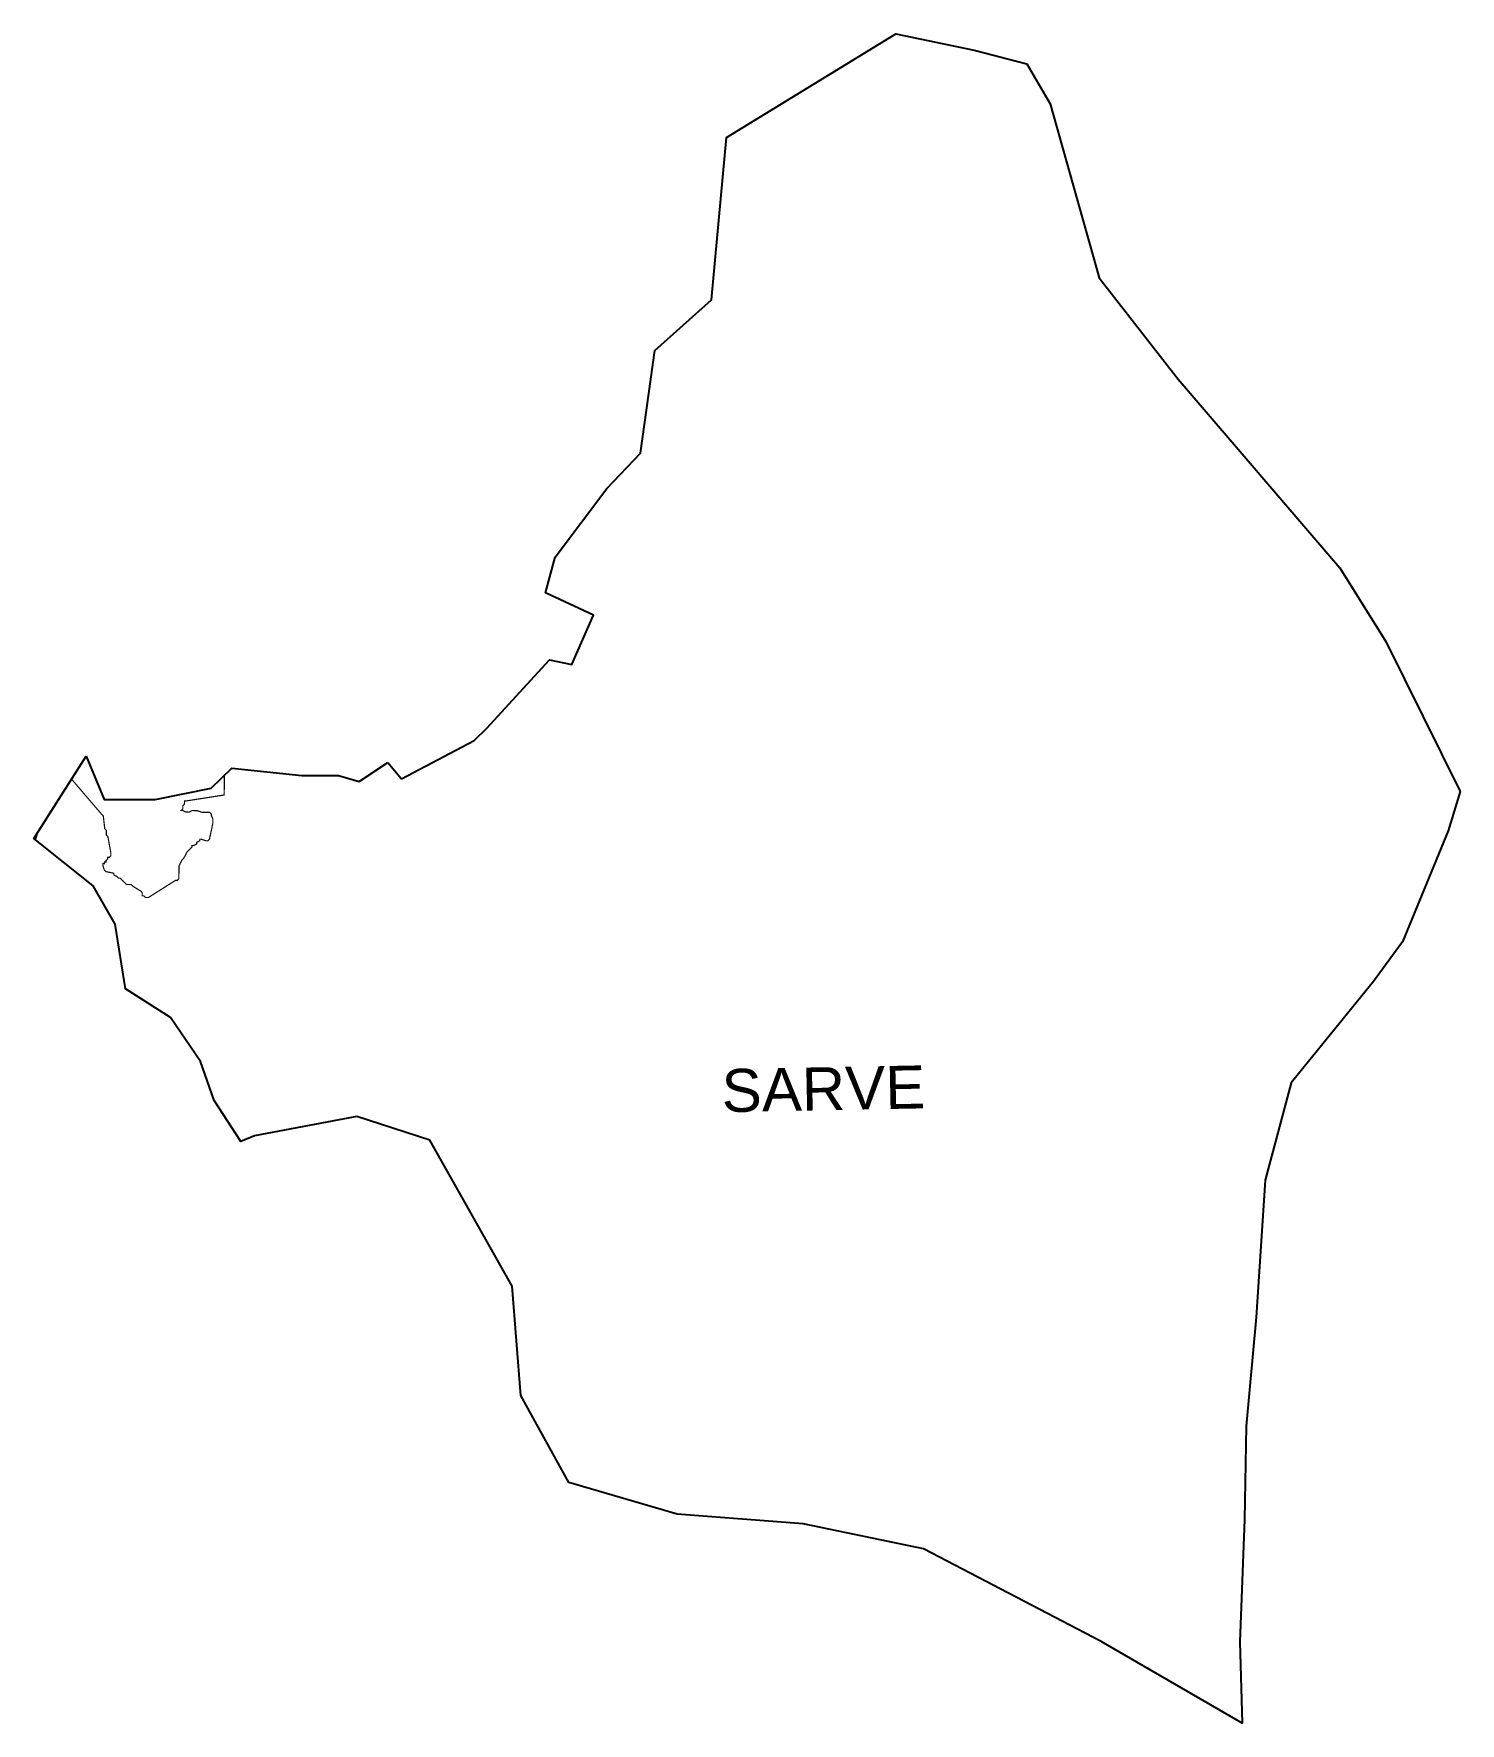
# Model space of a CAD drawing. Header units: metres. Extents: x 278704 to 282310, y 2036707 to 2040978.
import ezdxf

# ---------------------------------------------------------------- set-up
doc = ezdxf.new("R2010")
doc.units = ezdxf.units.M
for name, color, linetype in [('HAZARDS LINE', 1, 'Continuous'), ('village', 3, 'Continuous'), ('VILLAGE NAME', 250, 'Continuous')]:
    doc.layers.add(name, color=color, linetype=linetype)
doc.styles.get("Standard").update_dxf_attribs({"font": 'simplex.shx'})

msp = doc.modelspace()

# ---------------------------------------------------------------- linework, layer by layer
at = {"color": 3, "flags": 128}
msp.add_lwpolyline([(279599.2, 2039136.1), (279633.3, 2039094.7)], dxfattribs=at)
at = {"layer": 'HAZARDS LINE', "lineweight": 18}
for points in [[(278799, 2039094.1, 3.01, 3.01, 0), (278875.5, 2039004.8, 3.01, 3.01, 0), (278879.5, 2039000.7, 3.01, 3.01, 0), (278883.1, 2038968.6, 3.01, 3.01, 0), (278887.1, 2038964.5, 3.01, 3.01, 0), (278887.1, 2038960.5, 3.01, 3.01, 0), (278887, 2038956.5, 3.01, 3.01, 0), (278887, 2038952.5, 3.01, 3.01, 0), (278891, 2038948.4, 3.01, 3.01, 0), (278898.6, 2038908.2, 3.01, 3.01, 0), (278898.5, 2038904.2, 3.01, 3.01, 0), (278898.5, 2038900.2, 3.01, 3.01, 0), (278894.4, 2038896.2, 3.01, 3.01, 0), (278890.4, 2038896.2, 3.01, 3.01, 0), (278890.4, 2038892.2, 3.01, 3.01, 0), (278886.3, 2038888.2, 3.01, 3.01, 0), (278886.3, 2038884.2, 3.01, 3.01, 0), (278882.3, 2038884.3, 3.01, 3.01, 0), (278882.2, 2038880.2, 3.01, 3.01, 0), (278878.2, 2038880.3, 3.01, 3.01, 0), (278878.2, 2038876.3, 3.01, 3.01, 0), (278882, 2038864.2, 3.01, 3.01, 0), (278886, 2038860.1, 3.01, 3.01, 0), (278906, 2038855.9, 3.01, 3.01, 0), (278906, 2038851.9, 3.01, 3.01, 0), (278914, 2038847.8, 3.01, 3.01, 0), (278918, 2038843.7, 3.01, 3.01, 0), (278922, 2038843.7, 3.01, 3.01, 0), (278937.9, 2038827.5, 3.01, 3.01, 0), (278941.9, 2038827.4, 3.01, 3.01, 0), (278945.9, 2038827.4, 3.01, 3.01, 0), (278949.9, 2038827.3, 3.01, 3.01, 0), (278953.9, 2038823.3, 3.01, 3.01, 0), (278973.8, 2038811, 3.01, 3.01, 0), (278977.8, 2038807, 3.01, 3.01, 0), (278977.8, 2038803, 3.01, 3.01, 0), (278977.7, 2038798.9, 3.01, 3.01, 0), (278981.7, 2038798.9, 3.01, 3.01, 0), (278985.7, 2038794.8, 3.01, 3.01, 0), (278989.7, 2038794.8, 3.01, 3.01, 0), (278993.7, 2038794.8, 3.01, 3.01, 0), (279062.4, 2038838.2, 3.01, 3.01, 0), (279066.5, 2038838.2, 3.01, 3.01, 0), (279070.5, 2038842.1, 3.01, 3.01, 0), (279070.5, 2038846.2, 3.01, 3.01, 0), (279070.6, 2038850.2, 3.01, 3.01, 0), (279070.6, 2038854.2, 3.01, 3.01, 0), (279070.7, 2038858.2, 3.01, 3.01, 0), (279070.7, 2038862.2, 3.01, 3.01, 0), (279070.8, 2038870.3, 3.01, 3.01, 0), (279070.8, 2038874.3, 3.01, 3.01, 0), (279079, 2038890.2, 3.01, 3.01, 0), (279083.1, 2038894.2, 3.01, 3.01, 0), (279091.3, 2038910.2, 3.01, 3.01, 0), (279095.3, 2038914.2, 3.01, 3.01, 0), (279103.5, 2038922.1, 3.01, 3.01, 0), (279103.5, 2038926.1, 3.01, 3.01, 0), (279107.5, 2038926.1, 3.01, 3.01, 0), (279115.6, 2038930, 3.01, 3.01, 0), (279115.6, 2038934, 3.01, 3.01, 0), (279123.7, 2038938, 3.01, 3.01, 0), (279123.7, 2038942, 3.01, 3.01, 0), (279127.8, 2038941.9, 3.01, 3.01, 0), (279139.8, 2038937.8, 3.01, 3.01, 0), (279143.8, 2038937.8, 3.01, 3.01, 0), (279147.8, 2038941.7, 3.01, 3.01, 0), (279156.3, 2038981.8, 3.01, 3.01, 0), (279156.3, 2038985.8, 3.01, 3.01, 0), (279156.4, 2038989.8, 3.01, 3.01, 0), (279156.4, 2038993.8, 3.01, 3.01, 0), (279152.5, 2039001.9, 3.01, 3.01, 0), (279152.5, 2039005.9, 3.01, 3.01, 0), (279148.5, 2039010, 3.01, 3.01, 0), (279132.5, 2039010.1, 3.01, 3.01, 0), (279128.5, 2039010.2, 3.01, 3.01, 0), (279116.5, 2039014.3, 3.01, 3.01, 0), (279112.4, 2039014.4, 3.01, 3.01, 0), (279108.4, 2039014.4, 3.01, 3.01, 0), (279104.4, 2039014.5, 3.01, 3.01, 0), (279096.3, 2039010.5, 3.01, 3.01, 0), (279092.3, 2039010.6, 3.01, 3.01, 0), (279088.3, 2039010.6, 3.01, 3.01, 0), (279080.3, 2039014.7, 3.01, 3.01, 0), (279076.3, 2039014.7, 3.01, 3.01, 0), (279080.4, 2039018.7, 3.01, 3.01, 0), (279080.4, 2039022.7, 3.01, 3.01, 0), (279080.5, 2039026.7, 3.01, 3.01, 0), (279084.5, 2039030.7, 3.01, 3.01, 0), (279084.6, 2039034.7, 3.01, 3.01, 0), (279084.6, 2039038.8, 3.01, 3.01, 0), (279088.6, 2039038.7, 3.01, 3.01, 0), (279185.1, 2039053.8, 3.01, 3.01, 0), (279185.6, 2039103.4, 3.01, 3.01, 0)], [(278708.1, 2038940.7, 3.01, 3.01, 0), (278715.6, 2038963, 3.01, 3.01, 0)]]:
    msp.add_lwpolyline(points, format="xyseb", dxfattribs=at)
at = {"layer": 'village', "color": 3, "true_color": 0x00ff00}
for points in [[(279633.3, 2039094.7, 0), (279817.2, 2039191.2, 0), (279849.1, 2039222.9, 0), (280007.9, 2039395.9, 0), (280064, 2039383.5, 0), (280119.1, 2039508.5, 0), (279997.4, 2039565.1, 0), (280021.6, 2039654.7, 0), (280152.8, 2039828.5, 0), (280238.1, 2039917.8, 0), (280273.7, 2040177.9, 0), (280417.4, 2040305.6, 0), (280455.4, 2040716.4, 0), (280883.6, 2040978.2, 0), (281081.7, 2040936.5, 0), (281214.3, 2040902.4, 0), (281273.7, 2040800.8, 0), (281397.5, 2040361.5, 0), (281597.1, 2040105.1, 0), (282005.7, 2039627.8, 0), (282122.5, 2039441.5, 0), (282310.3, 2039062.8, 0), (282279.5, 2038962.9, 0), (282164.5, 2038682.2, 0), (282091.2, 2038582.3, 0), (281882.7, 2038326.1, 0), (281817, 2038079.8, 0), (281794.5, 2037733.3, 0), (281768.8, 2037458.5, 0), (281765.1, 2037221.8, 0), (281752.7, 2036913.2, 0), (281758.7, 2036707.1, 0), (281402.2, 2036914, 0), (280952.9, 2037147.6, 0), (280648.8, 2037211.3, 0), (280330.8, 2037235.4, 0), (280056.9, 2037315.6, 0), (279935.4, 2037535.5, 0), (279913.3, 2037812.2, 0), (279705.2, 2038181.1, 0), (279520.3, 2038240.6, 0), (279261.4, 2038191.8, 0), (279227.1, 2038177.4, 0), (279159.5, 2038281.6, 0), (279124.9, 2038380.1, 0), (279049.7, 2038490.9, 0), (278935.5, 2038563.4, 0), (278909.2, 2038727.2, 0), (278854.2, 2038823.8, 0), (278703.7, 2038944.2, 0), (278835.8, 2039152, 0)], [(278835.8, 2039152, 0), (278881.7, 2039042.2, 0), (279010.5, 2039042.6, 0), (279152.3, 2039071.2, 0), (279204.2, 2039121.4, 0), (279381.4, 2039103, 0), (279474, 2039103.1, 0), (279526.6, 2039088, 0), (279599.2, 2039136.1, 0)]]:
    msp.add_polyline3d(points, dxfattribs=at)

# ---------------------------------------------------------------- texts
at = {"layer": 'VILLAGE NAME', "insert": (280441.9, 2038360.5), "char_height": 108.748, "attachment_point": 1, "rotation": 1.1028}
msp.add_mtext_dynamic_manual_height_columns('{\\fArial|b0|i0|c0|p34;SARVE}', width=726.929, gutter_width=543.7, heights=[0], dxfattribs=at)

doc.saveas('drawing.dxf')
